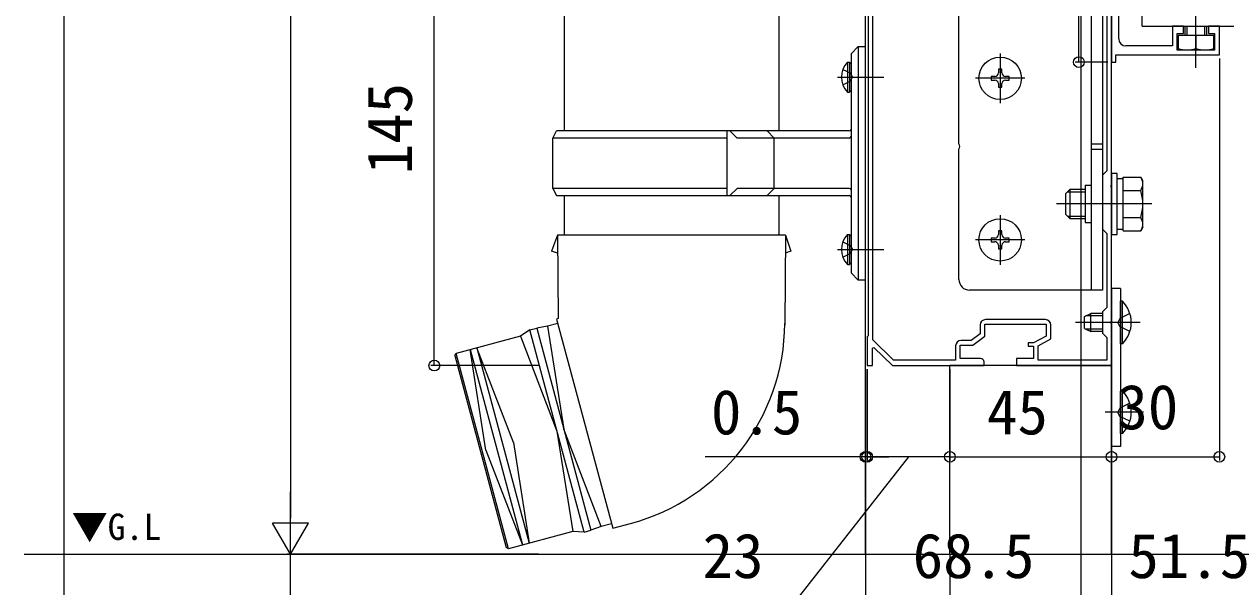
# Model space of a CAD drawing. Units: millimetres, scale not verified. Extents: x -875 to 875, y -1300 to 1294.
# Drawn here: x -614.8 to -280.3, y -1097.5 to -940.8 of the extents above; entities that cross this region are included whole.
import ezdxf
from ezdxf.enums import TextEntityAlignment as Align

# ---------------------------------------------------------------- set-up
doc = ezdxf.new("R2010")
doc.units = ezdxf.units.MM
doc.header["$LTSCALE"] = 8
for name, color, linetype in [('0-2_USER1', 3, 'Continuous'), ('0-3_YKK_11', 7, 'Continuous'), ('0-5_YKK_12', 2, 'Continuous'), ('0-6_YKK_13', 4, 'Continuous'), ('0-7_YKK_D', 6, 'Continuous'), ('0-9_YSS_K', 3, 'Continuous')]:
    doc.layers.add(name, color=color, linetype=linetype)
doc.styles.add('ＭＳ ゴシック', font='')
doc.styles.get('ＭＳ ゴシック').set_extended_font_data('MS Gothic')

msp = doc.modelspace()

# ---------------------------------------------------------------- linework, layer by layer
at = {"layer": '0-3_YKK_11'}
for p, q in [((-330.527, -1023.087), (-347.227, -1023.087)), ((-312.127, -1035.887), (-357.127, -1035.887))]:
    msp.add_line(p, q, dxfattribs=at)
for points in [[(-310.127, -944.887), (-310.127, -921.346), (-310.247, -921.162), (-310.247, -920.612), (-310.127, -920.429), (-310.127, -905.346), (-310.247, -905.162), (-310.247, -904.612), (-310.127, -904.429), (-310.127, -897.387), (-305.627, -897.387), (-305.627, -883.346), (-305.747, -883.162), (-305.747, -882.612), (-305.627, -882.429), (-305.627, -859.387), (-306.127, -859.387)], [(-378.527, -1028.745), (-378.527, -892.187)], [(-379.827, -894.187), (-379.827, -1027.587), (-380.127, -1027.887), (-380.127, -1035.887), (-378.627, -1035.887), (-378.627, -1030.988), (-378.259, -1030.834), (-373.127, -1035.887), (-347.627, -1035.887), (-347.627, -1034.887)], [(-312.127, -895.887), (-312.127, -951.387), (-310.927, -951.387), (-310.927, -949.387), (-282.127, -949.387), (-282.127, -941.387), (-285.127, -941.387), (-285.127, -943.387), (-283.427, -943.387), (-283.427, -948.087), (-293.827, -948.087), (-293.827, -943.387), (-292.127, -943.387), (-292.127, -941.387), (-295.127, -941.387), (-295.127, -946.887), (-308.127, -946.887)], [(-348.627, -1033.887), (-354.227, -1033.887), (-354.227, -1030.187), (-350.727, -1030.187), (-347.427, -1027.687), (-347.427, -1024.387), (-330.327, -1024.387), (-330.327, -1027.687), (-333.827, -1029.587), (-335.327, -1029.587), (-335.327, -1030.487), (-333.827, -1030.487), (-333.827, -1033.887), (-338.627, -1033.887), (-338.627, -1035.887), (-312.127, -1035.887), (-312.127, -1024.346), (-312.247, -1024.162), (-312.247, -1023.612), (-312.127, -1023.429), (-312.127, -986.346), (-312.247, -986.162), (-312.247, -985.612), (-312.127, -985.429), (-312.127, -921.346)], [(-313.427, -929.087), (-313.427, -981.687), (-314.627, -982.887), (-314.627, -997.887), (-313.427, -999.087), (-313.427, -1019.687), (-314.627, -1020.887), (-314.627, -1026.887), (-313.427, -1028.087), (-313.427, -1034.387)], [(-348.727, -1024.587), (-348.727, -1027.041), (-351.164, -1028.887), (-354.027, -1028.887)], [(-313.427, -1034.387), (-332.527, -1034.387), (-332.527, -1030.361), (-329.027, -1028.461), (-329.027, -1024.587)], [(-355.527, -1030.387), (-355.527, -1034.387), (-372.797, -1034.387), (-378.527, -1028.745)]]:
    msp.add_lwpolyline(points, dxfattribs=at)
for centre, radius, start, end in [((-308.127, -944.887), 2, 180.00001, 269.99999), ((-347.227, -1024.587), 1.5, 90.00001, 179.99999), ((-330.527, -1024.587), 1.5, 0.00001, 89.99999), ((-354.027, -1030.387), 1.5, 90.00001, 179.99999), ((-348.627, -1034.887), 1, 0.00001, 89.99999)]:
    msp.add_arc(centre, radius, start, end, dxfattribs=at)
at = {"layer": '0-5_YKK_12'}
for p, q in [((-320.627, -1142.352), (-320.627, -338.387)), ((-380.627, -1088.387), (-380.627, -735.387)), ((-303.627, -941.387), (-303.627, -928.393)), ((-303.627, -941.387), (562.373, -941.387)), ((-357.127, -1088.387), (-357.127, -1035.887)), ((-312.127, -1088.387), (-312.127, -1035.887)), ((-380.627, -1088.387), (-380.627, -1138.387)), ((-357.127, -1088.387), (-357.127, -1138.387)), ((-312.127, -1088.387), (-312.127, -1138.387))]:
    msp.add_line(p, q, dxfattribs=at)
at = {"layer": '0-6_YKK_13'}
for p, q in [((-464.477, -898.567), (-464.477, -970.567)), ((-404.777, -898.567), (-404.777, -970.567)), ((-317.827, -907.387), (-317.827, -1014.887)), ((-314.627, -907.387), (-314.627, -1014.887)), ((-288.627, -952.987), (-288.627, -922.987)), ((-354.627, -974.173), (-354.627, -937.602)), ((-291.627, -943.987), (-291.627, -941.387)), ((-291.087, -943.987), (-291.087, -941.387)), ((-286.167, -943.987), (-286.167, -941.387)), ((-285.627, -943.987), (-285.627, -941.387)), ((-288.627, -943.987), (-288.627, -947.554)), ((-382.627, -947.067), (-384.627, -949.067)), ((-384.627, -949.067), (-384.627, -1010.067)), ((-382.627, -947.067), (-382.627, -1012.067)), ((-382.627, -947.067), (-380.627, -947.067)), ((-380.627, -1012.067), (-380.627, -947.067)), ((-343.127, -948.987), (-343.127, -962.787)), ((-386.929, -953.419), (-384.884, -954.417)), ((-385.659, -951.417), (-385.027, -951.417)), ((-385.659, -951.417), (-385.659, -959.717)), ((-385.027, -951.417), (-385.027, -959.717)), ((-385.027, -951.417), (-384.627, -951.817)), ((-384.627, -951.817), (-384.627, -959.317)), ((-388.447, -955.567), (-375.527, -955.567)), ((-384.884, -954.417), (-384.272, -955.567)), ((-384.627, -953.567), (-384.627, -957.567)), ((-336.227, -955.887), (-350.027, -955.887)), ((-341.627, -956.387), (-340.627, -956.387)), ((-385.659, -959.717), (-385.027, -959.717)), ((-385.027, -959.717), (-384.627, -959.317)), ((-467.627, -972.567), (-466.627, -970.567)), ((-419.134, -972.567), (-467.627, -972.567)), ((-467.627, -986.567), (-467.627, -972.567)), ((-385.127, -970.567), (-466.627, -970.567)), ((-419.134, -988.567), (-419.134, -970.567)), ((-418.377, -970.567), (-416.377, -972.567)), ((-385.127, -972.567), (-416.377, -972.567)), ((-406.002, -972.567), (-408.002, -970.567)), ((-406.002, -986.567), (-406.002, -972.567)), ((-354.627, -1011.887), (-354.627, -975.602)), ((-317.827, -974.173), (-314.627, -974.173)), ((-317.827, -975.602), (-314.627, -975.602)), ((-308.927, -983.382), (-304.007, -983.382)), ((-308.927, -998.393), (-308.927, -983.382)), ((-303.427, -984.387), (-304.007, -983.382)), ((-419.134, -986.567), (-467.627, -986.567)), ((-467.627, -986.567), (-466.627, -988.567)), ((-418.377, -988.567), (-416.377, -986.567)), ((-385.127, -986.567), (-416.377, -986.567)), ((-406.002, -986.567), (-408.002, -988.567)), ((-324.927, -988.087), (-323.727, -986.887)), ((-319.427, -986.887), (-323.727, -986.887)), ((-323.727, -986.887), (-323.727, -994.887)), ((-319.427, -985.687), (-319.427, -996.087)), ((-319.427, -985.687), (-317.827, -985.687)), ((-308.927, -983.841), (-310.527, -983.841)), ((-308.927, -994.887), (-308.927, -986.887)), ((-303.427, -997.387), (-303.427, -984.387)), ((-466.627, -988.567), (-385.127, -988.567)), ((-464.477, -988.567), (-464.477, -999.567)), ((-404.777, -988.567), (-404.777, -999.567)), ((-324.927, -988.087), (-324.927, -993.687)), ((-324.375, -987.535), (-319.427, -987.535)), ((-308.927, -987.135), (-304.007, -987.135)), ((-300.927, -990.887), (-327.427, -990.887)), ((-343.127, -993.987), (-343.127, -1007.787)), ((-324.927, -993.687), (-323.727, -994.887)), ((-324.375, -994.239), (-319.427, -994.239)), ((-323.727, -994.887), (-319.427, -994.887)), ((-319.427, -996.087), (-317.827, -996.087)), ((-308.927, -994.64), (-304.007, -994.64)), ((-466.327, -999.567), (-468.027, -1004.067)), ((-402.927, -999.567), (-466.327, -999.567)), ((-466.327, -999.567), (-466.187, -1022.81)), ((-402.927, -999.567), (-403.077, -1024.567)), ((-385.659, -999.417), (-385.027, -999.417)), ((-385.659, -999.417), (-385.659, -1007.717)), ((-385.027, -999.417), (-385.027, -1007.717)), ((-385.027, -999.417), (-384.627, -999.817)), ((-384.627, -999.817), (-384.627, -1007.317)), ((-310.527, -997.909), (-308.927, -997.909)), ((-308.927, -998.393), (-304.007, -998.393)), ((-303.427, -997.387), (-304.007, -998.393)), ((-388.447, -1003.567), (-375.527, -1003.567)), ((-386.929, -1001.419), (-384.884, -1002.417)), ((-384.884, -1002.417), (-384.272, -1003.567)), ((-384.627, -1001.567), (-384.627, -1005.567)), ((-336.227, -1000.887), (-350.027, -1000.887)), ((-341.627, -1001.387), (-340.627, -1001.387)), ((-466.297, -1004.567), (-468.027, -1004.067)), ((-385.659, -1007.717), (-385.027, -1007.717)), ((-385.027, -1007.717), (-384.627, -1007.317)), ((-384.627, -1010.067), (-382.627, -1012.067)), ((-380.627, -1012.067), (-382.627, -1012.067)), ((-314.627, -1014.887), (-351.627, -1014.887)), ((-309.627, -1014.387), (-312.127, -1014.387)), ((-312.127, -1014.387), (-312.127, -1058.387)), ((-309.627, -1014.387), (-309.627, -1058.387)), ((-309.627, -1029.787), (-309.627, -1017.987)), ((-466.187, -1022.81), (-466.578, -1022.914)), ((-466.578, -1022.914), (-450.972, -1081.16)), ((-319.627, -1022.187), (-317.927, -1021.387)), ((-319.627, -1025.587), (-319.627, -1022.187)), ((-314.627, -1022.042), (-319.317, -1022.042)), ((-314.627, -1021.387), (-317.927, -1021.387)), ((-474.047, -1025.951), (-476.686, -1027.693)), ((-474.047, -1025.951), (-472.115, -1025.433)), ((-458.958, -1082.264), (-474.047, -1025.951)), ((-469.153, -1024.898), (-472.115, -1025.433)), ((-472.115, -1025.433), (-457.026, -1081.747)), ((-466.255, -1024.122), (-469.153, -1024.898)), ((-469.153, -1024.898), (-464.571, -1053.59)), ((-304.127, -1023.887), (-322.127, -1023.887)), ((-319.627, -1025.587), (-317.927, -1026.387)), ((-314.627, -1025.733), (-319.317, -1025.733)), ((-476.686, -1027.693), (-494.556, -1032.481)), ((-309.118, -1029.787), (-309.627, -1029.787)), ((-494.909, -1033.094), (-494.556, -1032.481)), ((-494.909, -1033.094), (-480.596, -1086.509)), ((-479.984, -1086.863), (-494.556, -1032.481)), ((-490.692, -1031.446), (-476.12, -1085.828)), ((-486.304, -1059.413), (-490.692, -1031.446)), ((-488.76, -1030.928), (-474.189, -1085.31)), ((-478.577, -1057.343), (-488.76, -1030.928)), ((-309.627, -1054.787), (-309.627, -1042.987)), ((-303.252, -1048.887), (-313.949, -1048.887)), ((-454.193, -1080.729), (-464.571, -1053.59)), ((-309.118, -1054.787), (-309.627, -1054.787)), ((-486.304, -1059.413), (-476.12, -1085.828)), ((-478.577, -1057.343), (-474.189, -1085.31)), ((-309.627, -1058.387), (-312.127, -1058.387)), ((-451.295, -1079.952), (-454.193, -1080.729)), ((-450.972, -1081.16), (-446.062, -1079.844)), ((-462.114, -1082.075), (-479.984, -1086.863)), ((-458.958, -1082.264), (-462.114, -1082.075)), ((-458.958, -1082.264), (-457.026, -1081.747)), ((-458.958, -1082.264), (-457.026, -1081.747)), ((-454.193, -1080.729), (-457.026, -1081.747)), ((-479.984, -1086.863), (-480.596, -1086.509))]:
    msp.add_line(p, q, dxfattribs=at)
for points in [[(-283.627, -943.987), (-293.627, -943.987), (-293.627, -947.987), (-283.627, -947.987)], [(-312.127, -982.387), (-312.127, -999.387), (-310.527, -999.387), (-310.527, -982.387)]]:
    msp.add_lwpolyline(points, close=True, dxfattribs=at)
for points in [[(-342.627, -954.387), (-342.627, -953.387), (-343.627, -953.387), (-343.627, -954.387)], [(-386.929, -957.714), (-384.884, -956.717), (-384.272, -955.567)], [(-344.627, -955.387), (-345.627, -955.387), (-345.627, -956.387), (-344.627, -956.387)], [(-340.627, -956.387), (-340.627, -955.387), (-341.627, -955.387)], [(-343.627, -957.387), (-343.627, -958.387), (-342.627, -958.387), (-342.627, -957.387)], [(-402.927, -999.567), (-401.427, -1004.067), (-402.957, -1004.567)], [(-342.627, -999.387), (-342.627, -998.387), (-343.627, -998.387), (-343.627, -999.387)], [(-386.929, -1005.714), (-384.884, -1004.717), (-384.272, -1003.567)], [(-344.627, -1000.387), (-345.627, -1000.387), (-345.627, -1001.387), (-344.627, -1001.387)], [(-343.627, -1002.387), (-343.627, -1003.387), (-342.627, -1003.387), (-342.627, -1002.387)], [(-340.627, -1001.387), (-340.627, -1000.387), (-341.627, -1000.387)], [(-309.118, -1029.787), (-309.118, -1017.987), (-309.627, -1017.987)], [(-314.627, -1026.387), (-317.927, -1026.387), (-317.927, -1021.387)], [(-307.016, -1021.387), (-309.794, -1022.742), (-310.403, -1023.887)], [(-307.016, -1026.387), (-309.794, -1025.032), (-310.403, -1023.887)], [(-476.686, -1027.693), (-466.502, -1054.108), (-462.114, -1082.075)], [(-309.118, -1054.787), (-309.118, -1042.987), (-309.627, -1042.987)], [(-307.016, -1046.387), (-309.794, -1047.742), (-310.403, -1048.887)], [(-307.016, -1051.387), (-309.794, -1050.032), (-310.403, -1048.887)]]:
    msp.add_lwpolyline(points, dxfattribs=at)
for centre in [(-343.127, -955.887), (-343.127, -1000.887)]:
    msp.add_circle(centre, 5.9, dxfattribs=at)
for centre, radius, start, end in [((-291.127, -940.554), 7.433, 250.34714, 289.65286), ((-286.127, -940.554), 7.433, 250.34714, 289.65286), ((-381.329, -955.567), 5.998, 136.21765, 223.78235), ((-344.627, -954.387), 1, 270, 0), ((-344.627, -957.387), 1, 0, 90), ((-341.627, -954.387), 1, 180, 270), ((-341.627, -957.387), 1, 90, 180), ((-385.127, -970.067), 0.5, 270, 0), ((-385.127, -972.067), 0.5, 270, 0), ((-355.327, -974.887), 1, 314.427, 45.573), ((-306.749, -985.258), 3.323, 325.61575, 34.38425), ((-385.127, -987.067), 0.5, 0, 90), ((-385.127, -989.067), 0.5, 0, 90), ((-315.846, -990.887), 12.419, 342.41205, 17.58795), ((-306.749, -996.517), 3.323, 325.61575, 34.38425), ((-381.329, -1003.567), 5.998, 136.21765, 223.78235), ((-344.627, -999.387), 1, 270, 0), ((-341.627, -999.387), 1, 180, 270), ((-344.627, -1002.387), 1, 0, 90), ((-341.627, -1002.387), 1, 90, 180), ((-351.627, -1011.887), 3, 180, 270), ((-314.859, -1023.887), 8.232, 314.2189, 45.7811), ((-461.073, -1023.82), 58, 285, 359.65623), ((-314.859, -1048.887), 8.232, 314.2189, 45.7811)]:
    msp.add_arc(centre, radius, start, end, dxfattribs=at)
at = {"layer": '0-7_YKK_D'}
for p, q in [((-603.78, -604.1), (-603.78, -1219.387)), ((-540.627, -748.387), (-540.627, -1078.387)), ((-500.627, -1035.887), (-500.627, -890.887)), ((-321.21, -951.387), (-321.21, -916.194)), ((-313.127, -951.387), (-322.21, -951.387)), ((-282.127, -950.387), (-282.127, -1062.287)), ((-471.627, -1035.887), (-501.627, -1035.887)), ((-380.627, -1036.909), (-380.627, -1102.287)), ((-380.627, -1036.909), (-380.627, -1062.287)), ((-380.127, -1036.887), (-380.127, -1062.287)), ((-380.127, -1036.887), (-380.127, -1062.287)), ((-357.127, -1036.887), (-357.127, -1062.287)), ((-312.127, -1036.887), (-312.127, -1102.287)), ((-312.127, -1036.887), (-312.127, -1102.287)), ((-312.127, -1036.887), (-312.127, -1062.287)), ((-357.127, -1048.244), (-357.127, -1062.287)), ((-312.127, -1059.387), (-312.127, -1062.287)), ((-380.627, -1061.287), (-425.252, -1061.287)), ((-380.127, -1061.287), (-380.627, -1061.287)), ((-357.127, -1061.287), (-380.127, -1061.287)), ((-380.127, -1061.287), (-374.127, -1061.287)), ((-357.127, -1061.287), (-312.127, -1061.287)), ((-312.127, -1061.287), (-282.127, -1061.287)), ((-540.627, -1088.387), (-540.627, -1071.067)), ((-540.627, -1088.387), (-545.627, -1079.727)), ((-535.627, -1079.727), (-545.627, -1079.727)), ((-540.627, -1088.387), (-535.627, -1079.727)), ((-471.627, -1088.387), (-541.627, -1088.387)), ((-471.627, -1088.387), (-541.627, -1088.387)), ((-540.627, -1138.387), (-540.627, -1088.387))]:
    msp.add_line(p, q, dxfattribs=at)
msp.add_lwpolyline([(-368.627, -1061.287), (-399.983, -1101.287), (-427.199, -1101.287)], dxfattribs=at)
for centre in [(-321.21, -951.387), (-500.627, -1035.887), (-380.627, -1061.287), (-380.127, -1061.287), (-380.127, -1061.287), (-357.127, -1061.287), (-357.127, -1061.287), (-312.127, -1061.287), (-312.127, -1061.287), (-282.127, -1061.287)]:
    msp.add_circle(centre, 1.5, dxfattribs=at)
at = {"layer": '0-9_YSS_K'}
msp.add_line((-614.826, -1088.387), (571.873, -1088.387), dxfattribs=at)

# ---------------------------------------------------------------- texts
at = {"layer": '0-2_USER1', "style": 'ＭＳ ゴシック'}
msp.add_text('▼G.L', height=7.331, dxfattribs=at).set_placement((-601.554, -1086.621), align=Align.BOTTOM_LEFT)
at = {"layer": '0-7_YKK_D', "style": 'ＭＳ ゴシック'}
msp.add_text('145', height=12.46, rotation=90, dxfattribs=at).set_placement((-503.127, -982.609), align=Align.BOTTOM_LEFT)
for s, p in [('0.5', (-423.621, -1058.787)), ('45', (-346.797, -1058.787)), ('30', (-310.509, -1057.359)), ('23', (-425.954, -1098.787)), ('68.5', (-367.482, -1098.787)), ('51.5', (-307.434, -1098.787))]:
    msp.add_text(s, height=12.46, dxfattribs=at).set_placement(p, align=Align.BOTTOM_LEFT)

doc.saveas('drawing.dxf')
